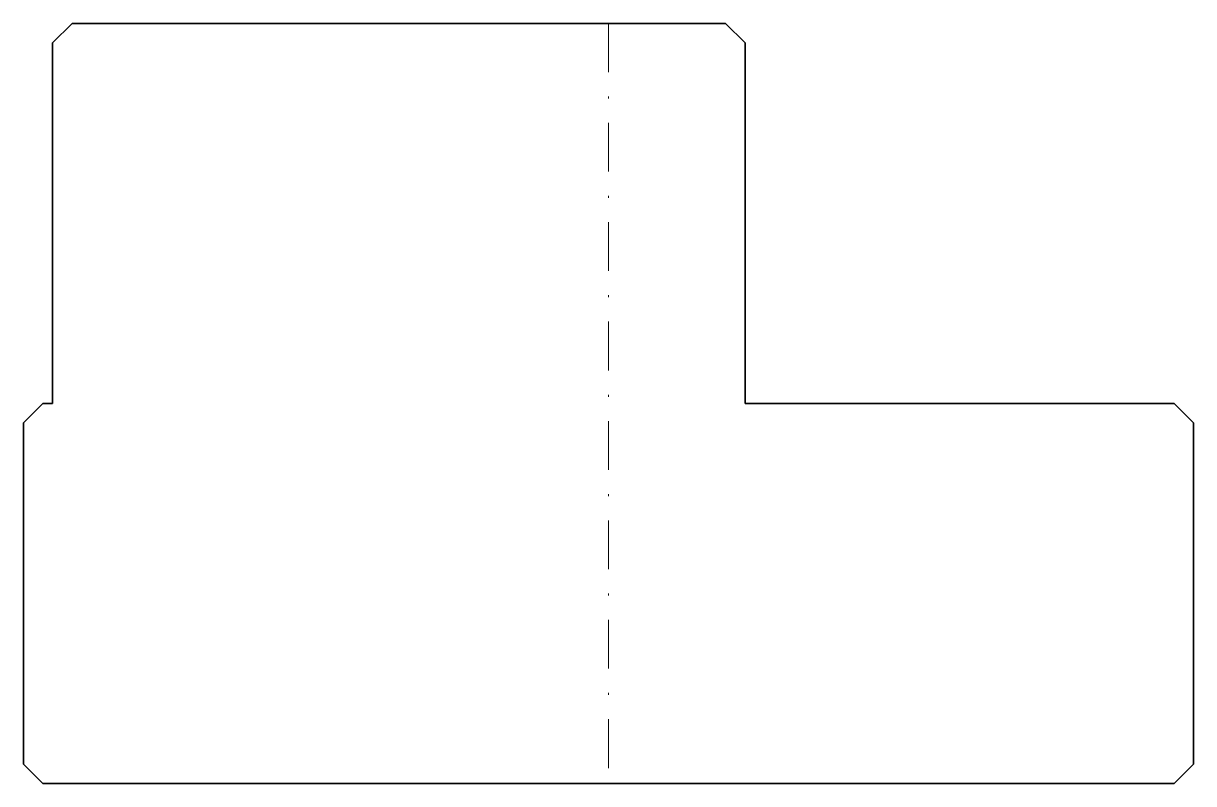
# Model space of a CAD drawing. Header units: millimetres. Extents: x -30 to 30, y 0 to 39.
import ezdxf

# ---------------------------------------------------------------- set-up
doc = ezdxf.new("R2010")
doc.units = ezdxf.units.MM
doc.header["$LTSCALE"] = 5
doc.linetypes.add('AUSGEZOGEN', pattern=[0])
doc.linetypes.add('DASHDOT', pattern=[1, 0.5, -0.25, 0, -0.25])
doc.layers.add('2', color=7, linetype='Continuous')

msp = doc.modelspace()

# ---------------------------------------------------------------- linework, layer by layer
at = {"layer": '2', "color": 7, "linetype": 'AUSGEZOGEN', "lineweight": 35}
for p, q in [((-27.5, 39), (-28.5, 38)), ((6, 39), (-27.5, 39)), ((7, 38), (6, 39)), ((-28.5, 38), (-28.5, 19.5)), ((7, 19.5), (7, 38)), ((-29, 19.5), (-30, 18.5)), ((-28.5, 19.5), (-29, 19.5)), ((29, 19.5), (7, 19.5)), ((30, 18.5), (29, 19.5)), ((-30, 18.5), (-30, 1)), ((30, 1), (30, 18.5)), ((-30, 1), (-29, 0)), ((29, 0), (30, 1)), ((-29, 0), (29, 0))]:
    msp.add_line(p, q, dxfattribs=at)
at = {"layer": '2', "color": 7, "linetype": 'DASHDOT', "lineweight": 18}
msp.add_line((0, 39), (0, 0), dxfattribs=at)

doc.saveas('drawing.dxf')
